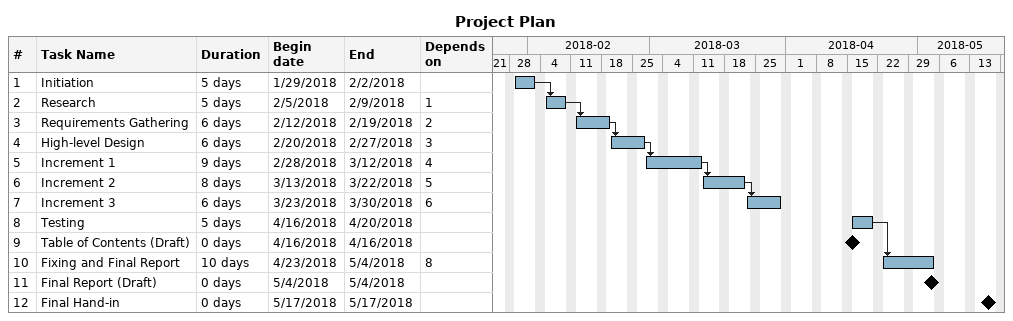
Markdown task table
Project Plan

| ID | Task | Duration | Start | Finish | Predecessors |
|---|---|---|---|---|---|
| 1 | Initiation | 5d | 2018-01-29 | 2018-02-02 |  |
| 2 | Research | 5d | 2018-02-05 | 2018-02-09 | 1 |
| 3 | Requirements Gathering | 6d | 2018-02-12 | 2018-02-19 | 2 |
| 4 | High-level Design | 6d | 2018-02-20 | 2018-02-27 | 3 |
| 5 | Increment 1 | 9d | 2018-02-28 | 2018-03-12 | 4 |
| 6 | Increment 2 | 8d | 2018-03-13 | 2018-03-22 | 5 |
| 7 | Increment 3 | 6d | 2018-03-23 | 2018-03-30 | 6 |
| 8 | Testing | 5d | 2018-04-16 | 2018-04-20 |  |
| 9 | Table of Contents (Draft) | 0d | 2018-04-16 | 2018-04-16 |  |
| 10 | Fixing and Final Report | 10d | 2018-04-23 | 2018-05-04 | 8 |
| 11 | Final Report (Draft) | 0d | 2018-05-04 | 2018-05-04 |  |
| 12 | Final Hand-in | 0d | 2018-05-17 | 2018-05-17 |  |
